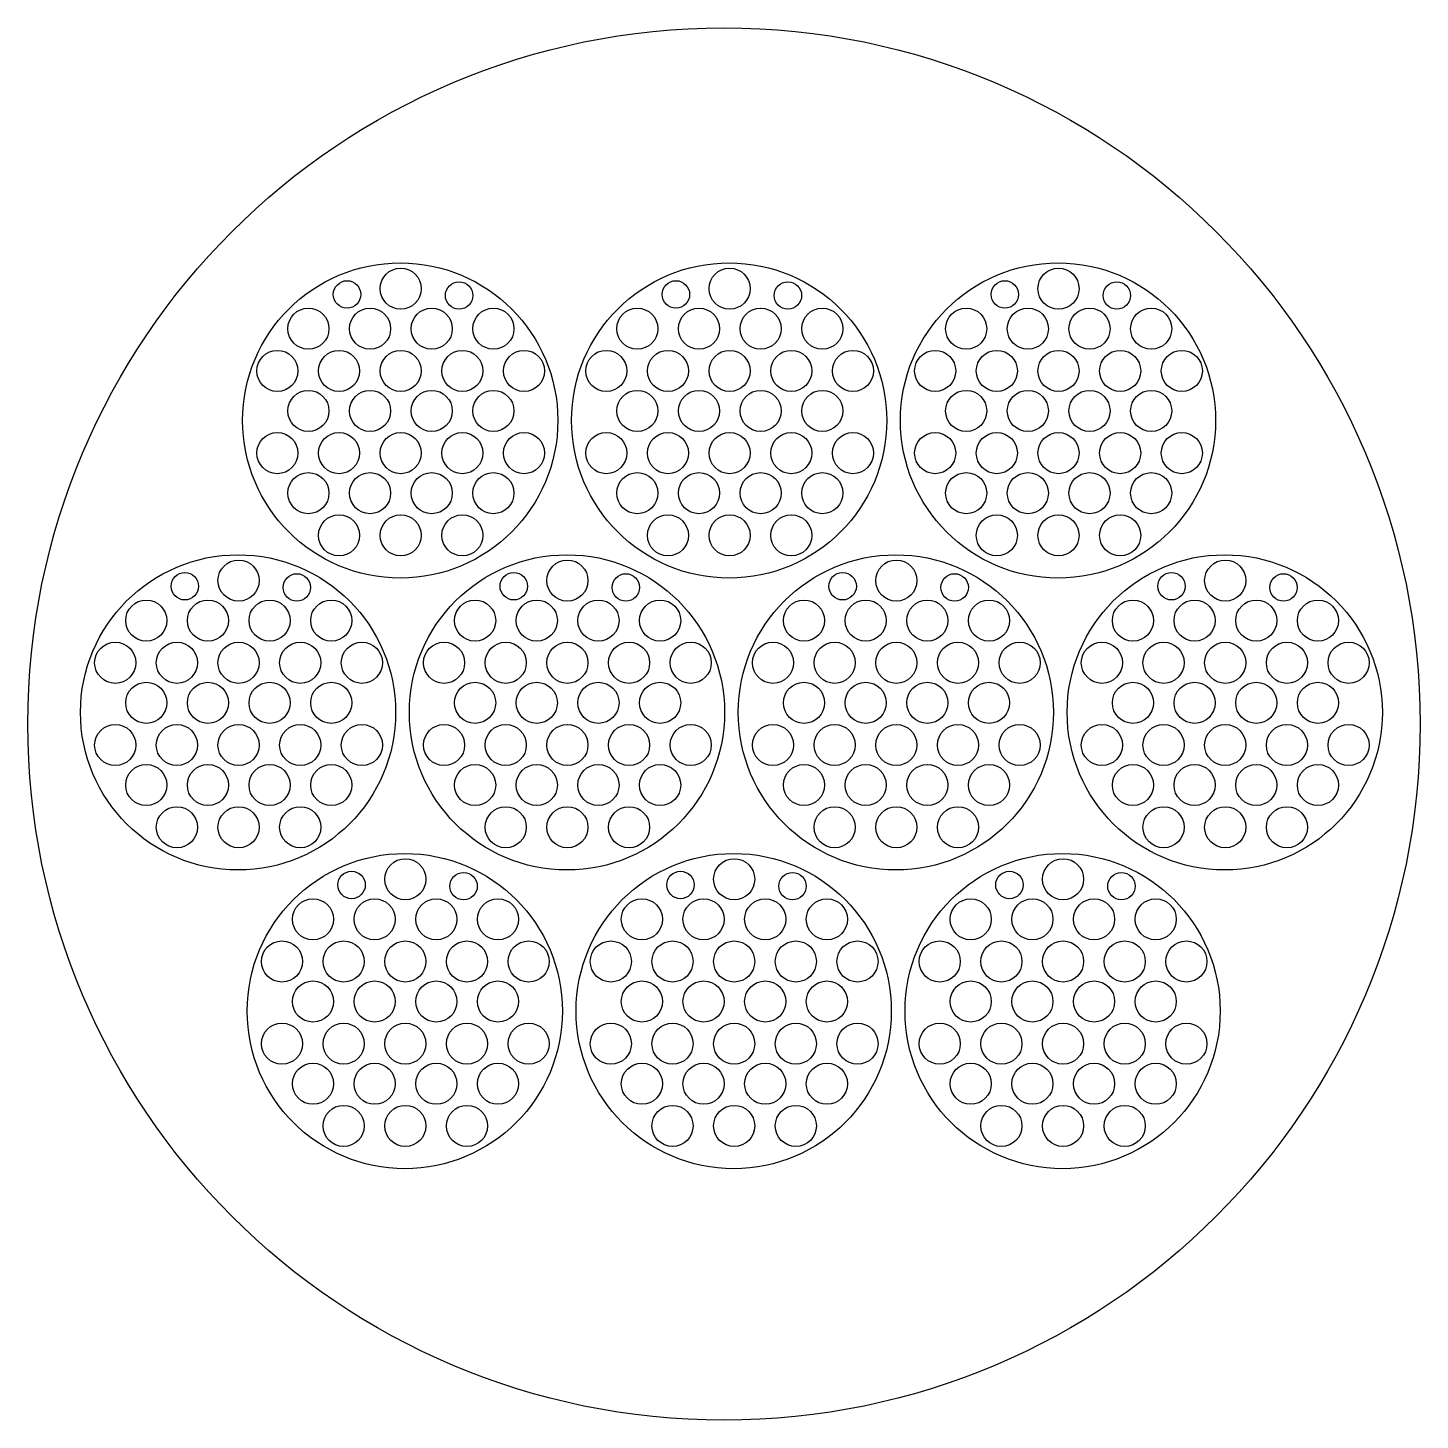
# Model space of a CAD drawing. Extents: x -50799 to 50801, y -50798 to 50802.
import ezdxf

# ---------------------------------------------------------------- set-up
doc = ezdxf.new("R2010")
doc.units = 13
doc.header["$MEASUREMENT"] = 0

# ---------------------------------------------------------------- blocks, each defined once
blk = doc.blocks.new('*U10')
for centre, radius in [((0, 0), 11500), ((-3883, 9203), 1000), ((35, 9620), 1500), ((4291, 9121), 1000), ((-6701, 6699), 1500), ((-2201, 6699), 1500), ((2299, 6699), 1500), ((6799, 6699), 1500), ((-8965, 3620), 1500), ((-4465, 3620), 1500), ((35, 3620), 1500), ((4535, 3620), 1500), ((9035, 3620), 1500), ((-6701, 699), 1500), ((-2201, 699), 1500), ((2299, 699), 1500), ((6799, 699), 1500), ((-8965, -2380), 1500), ((-4465, -2380), 1500), ((35, -2380), 1500), ((4535, -2380), 1500), ((9035, -2380), 1500), ((-6701, -5301), 1500), ((-2201, -5301), 1500), ((2299, -5301), 1500), ((6799, -5301), 1500), ((-4465, -8380), 1500), ((35, -8380), 1500), ((4535, -8380), 1500)]:
    blk.add_circle(centre, radius)
blk = doc.blocks.new('*U11')
at = {"color": 0, "linetype": 'ByBlock', "lineweight": -2, "transparency": 16777216}
for p in [(0, 0), (24000, 0), (48000, 0), (72000, 0)]:
    blk.add_blockref('*U10', p, dxfattribs=at)
blk = doc.blocks.new('*U16')
for centre, radius in [((0, 0), 11500), ((-3883, 9203), 1000), ((35, 9620), 1500), ((4291, 9121), 1000), ((-6701, 6699), 1500), ((-2201, 6699), 1500), ((2299, 6699), 1500), ((6799, 6699), 1500), ((-8965, 3620), 1500), ((-4465, 3620), 1500), ((35, 3620), 1500), ((4535, 3620), 1500), ((9035, 3620), 1500), ((-6701, 699), 1500), ((-2201, 699), 1500), ((2299, 699), 1500), ((6799, 699), 1500), ((-8965, -2380), 1500), ((-4465, -2380), 1500), ((35, -2380), 1500), ((4535, -2380), 1500), ((9035, -2380), 1500), ((-6701, -5301), 1500), ((-2201, -5301), 1500), ((2299, -5301), 1500), ((6799, -5301), 1500), ((-4465, -8380), 1500), ((35, -8380), 1500), ((4535, -8380), 1500)]:
    blk.add_circle(centre, radius)
blk = doc.blocks.new('*U18')
at = {"color": 0, "linetype": 'ByBlock', "lineweight": -2, "transparency": 16777216}
for p in [(0, 0), (24000, 0), (48000, 0)]:
    blk.add_blockref('*U16', p, dxfattribs=at)
blk = doc.blocks.new('*U23')
for centre, radius in [((0, 0), 11500), ((-3883, 9203), 1000), ((35, 9620), 1500), ((4291, 9121), 1000), ((-6701, 6699), 1500), ((-2201, 6699), 1500), ((2299, 6699), 1500), ((6799, 6699), 1500), ((-8965, 3620), 1500), ((-4465, 3620), 1500), ((35, 3620), 1500), ((4535, 3620), 1500), ((9035, 3620), 1500), ((-6701, 699), 1500), ((-2201, 699), 1500), ((2299, 699), 1500), ((6799, 699), 1500), ((-8965, -2380), 1500), ((-4465, -2380), 1500), ((35, -2380), 1500), ((4535, -2380), 1500), ((9035, -2380), 1500), ((-6701, -5301), 1500), ((-2201, -5301), 1500), ((2299, -5301), 1500), ((6799, -5301), 1500), ((-4465, -8380), 1500), ((35, -8380), 1500), ((4535, -8380), 1500)]:
    blk.add_circle(centre, radius)
blk = doc.blocks.new('*U25')
at = {"color": 0, "linetype": 'ByBlock', "lineweight": -2, "transparency": 16777216}
for p in [(0, 0), (24000, 0), (48000, 0)]:
    blk.add_blockref('*U23', p, dxfattribs=at)

msp = doc.modelspace()

# ---------------------------------------------------------------- linework, layer by layer
msp.add_circle((1, 2), 50800)

# ---------------------------------------------------------------- block references
for name, p in [('*U18', (-23625, 22149)), ('*U11', (-35459, 849)), ('*U25', (-23291, -20948))]:
    msp.add_blockref(name, p)

doc.saveas('drawing.dxf')
